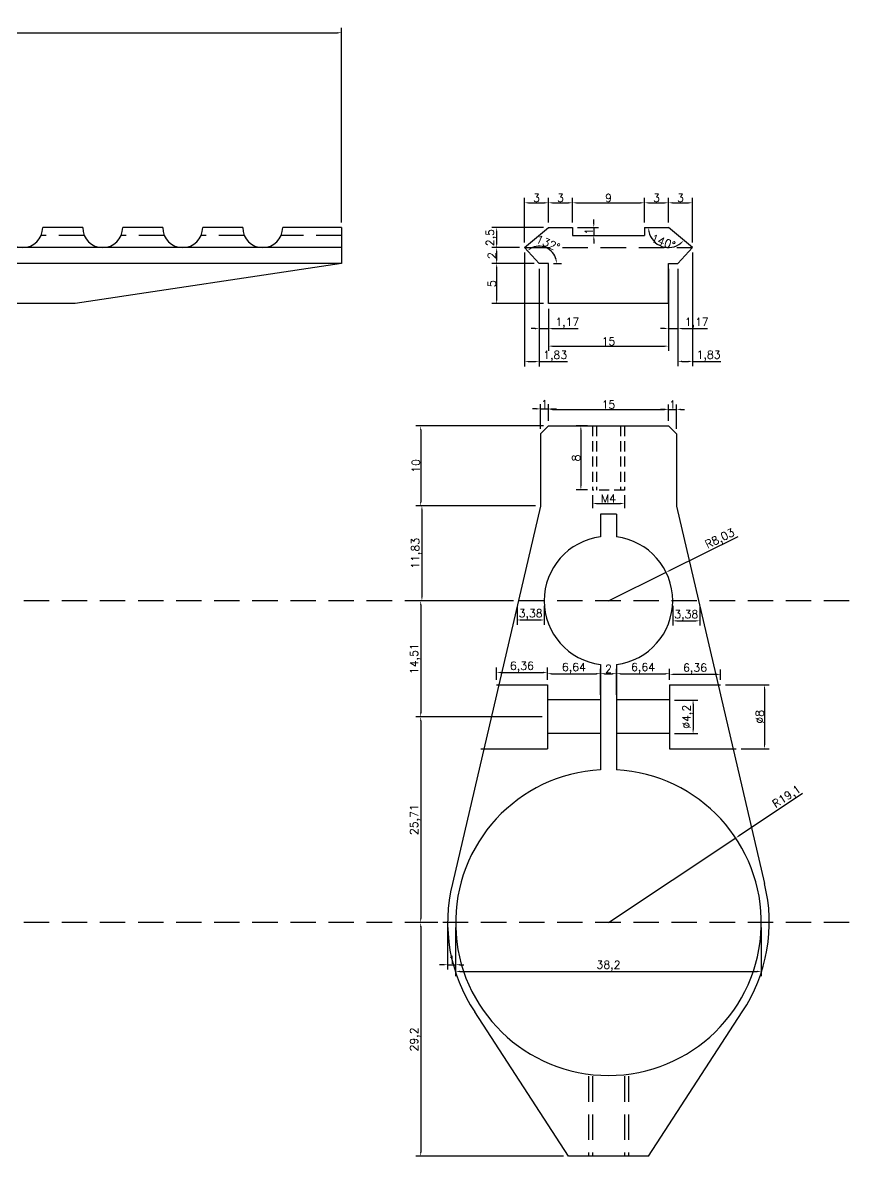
# Model space of a CAD drawing. Header units: millimetres. Extents: x 6817 to 15937, y -5221 to -164.
# Drawn here: x 9846.9 to 9950.2, y -915.9 to -774.3 of the extents above; entities that cross this region are included whole.
import ezdxf

# ---------------------------------------------------------------- set-up
doc = ezdxf.new("R2010")
doc.units = ezdxf.units.MM
doc.linetypes.add('HIDDEN', pattern=[9.525, 6.35, -3.175])
doc.layers.add('图层2', color=108, linetype='Continuous')
doc.styles.get("Standard").update_dxf_attribs({"font": 'txt', "bigfont": 'gbcbig.shx'})
doc.dimstyles.new('ISO-25', dxfattribs={"dimtxt": 1, "dimasz": 0.5, "dimexe": 0.6, "dimexo": 0.625, "dimgap": 0.1, "dimtad": 1, "dimtxsty": 'Standard', "dimcen": 2.5, "dimadec": 0, "dimazin": 0, "dimtfac": 1, "dimtmove": 0, "dimatfit": 3, "dimfxl": 0, "dimarcsym": 0})

# ---------------------------------------------------------------- blocks, each defined once
blk = doc.blocks.new('*D877')
at = {"layer": 'Defpoints', "color": 0, "linetype": 'ByBlock', "transparency": 16777216}
for p in [(9886.78, -775.55), (9886.78, -799.9), (9671.78, -808.78)]:
    blk.add_point(p, dxfattribs=at)
at = {"layer": '图层2', "color": 0, "linetype": 'ByBlock', "lineweight": -2, "transparency": 16777216}
for p, q in [((9671.78, -808.15), (9671.78, -774.95)), ((9672.28, -775.55), (9886.28, -775.55)), ((9886.78, -799.28), (9886.78, -774.95))]:
    blk.add_line(p, q, dxfattribs=at)
at = {"layer": '图层2', "color": 0, "linetype": 'ByBlock', "transparency": 16777216}
for points in [[(9672.28, -775.47), (9672.28, -775.64), (9671.78, -775.55)], [(9886.28, -775.47), (9886.28, -775.64), (9886.78, -775.55)]]:
    blk.add_solid(points, dxfattribs=at)
at = {"layer": '图层2', "color": 0, "linetype": 'ByBlock', "transparency": 16777216, "insert": (9779.28, -774.95), "char_height": 1, "attachment_point": 5}
blk.add_mtext('215', dxfattribs=at)
blk = doc.blocks.new('*D898')
at = {"layer": 'Defpoints', "color": 0, "linetype": 'ByBlock', "transparency": 16777216}
for p in [(9915.64, -796.8), (9912.64, -799.9), (9915.64, -799.9)]:
    blk.add_point(p, dxfattribs=at)
at = {"layer": '图层2', "color": 0, "linetype": 'ByBlock', "lineweight": -2, "transparency": 16777216}
for p, q in [((9912.64, -799.28), (9912.64, -796.2)), ((9913.14, -796.8), (9915.14, -796.8)), ((9915.64, -799.28), (9915.64, -796.2))]:
    blk.add_line(p, q, dxfattribs=at)
at = {"layer": '图层2', "color": 0, "linetype": 'ByBlock', "transparency": 16777216}
for points in [[(9913.14, -796.72), (9913.14, -796.89), (9912.64, -796.8)], [(9915.14, -796.72), (9915.14, -796.89), (9915.64, -796.8)]]:
    blk.add_solid(points, dxfattribs=at)
at = {"layer": '图层2', "color": 0, "linetype": 'ByBlock', "transparency": 16777216, "insert": (9914.14, -796.2), "char_height": 1, "attachment_point": 5}
blk.add_mtext('3', dxfattribs=at)
blk = doc.blocks.new('*D899')
at = {"layer": 'Defpoints', "color": 0, "linetype": 'ByBlock', "transparency": 16777216}
for p in [(9924.64, -796.8), (9915.64, -799.9), (9924.64, -799.9)]:
    blk.add_point(p, dxfattribs=at)
at = {"layer": '图层2', "color": 0, "linetype": 'ByBlock', "lineweight": -2, "transparency": 16777216}
for p, q in [((9915.64, -799.28), (9915.64, -796.2)), ((9916.14, -796.8), (9924.14, -796.8)), ((9924.64, -799.28), (9924.64, -796.2))]:
    blk.add_line(p, q, dxfattribs=at)
at = {"layer": '图层2', "color": 0, "linetype": 'ByBlock', "transparency": 16777216}
for points in [[(9916.14, -796.72), (9916.14, -796.89), (9915.64, -796.8)], [(9924.14, -796.72), (9924.14, -796.89), (9924.64, -796.8)]]:
    blk.add_solid(points, dxfattribs=at)
at = {"layer": '图层2', "color": 0, "linetype": 'ByBlock', "transparency": 16777216, "insert": (9920.14, -796.2), "char_height": 1, "attachment_point": 5}
blk.add_mtext('9', dxfattribs=at)
blk = doc.blocks.new('*D900')
at = {"layer": 'Defpoints', "color": 0, "linetype": 'ByBlock', "transparency": 16777216}
for p in [(9927.64, -796.8), (9924.64, -799.9), (9927.64, -799.9)]:
    blk.add_point(p, dxfattribs=at)
at = {"layer": '图层2', "color": 0, "linetype": 'ByBlock', "lineweight": -2, "transparency": 16777216}
for p, q in [((9924.64, -799.28), (9924.64, -796.2)), ((9925.14, -796.8), (9927.14, -796.8)), ((9927.64, -799.28), (9927.64, -796.2))]:
    blk.add_line(p, q, dxfattribs=at)
at = {"layer": '图层2', "color": 0, "linetype": 'ByBlock', "transparency": 16777216}
for points in [[(9925.14, -796.72), (9925.14, -796.89), (9924.64, -796.8)], [(9927.14, -796.72), (9927.14, -796.89), (9927.64, -796.8)]]:
    blk.add_solid(points, dxfattribs=at)
at = {"layer": '图层2', "color": 0, "linetype": 'ByBlock', "transparency": 16777216, "insert": (9926.14, -796.2), "char_height": 1, "attachment_point": 5}
blk.add_mtext('3', dxfattribs=at)
blk = doc.blocks.new('*D901')
at = {"layer": 'Defpoints', "color": 0, "linetype": 'ByBlock', "transparency": 16777216}
for p in [(9930.64, -796.8), (9927.64, -799.9), (9930.64, -802.4)]:
    blk.add_point(p, dxfattribs=at)
at = {"layer": '图层2', "color": 0, "linetype": 'ByBlock', "lineweight": -2, "transparency": 16777216}
for p, q in [((9927.64, -799.28), (9927.64, -796.2)), ((9928.14, -796.8), (9930.14, -796.8)), ((9930.64, -801.78), (9930.64, -796.2))]:
    blk.add_line(p, q, dxfattribs=at)
at = {"layer": '图层2', "color": 0, "linetype": 'ByBlock', "transparency": 16777216}
for points in [[(9928.14, -796.72), (9928.14, -796.89), (9927.64, -796.8)], [(9930.14, -796.72), (9930.14, -796.89), (9930.64, -796.8)]]:
    blk.add_solid(points, dxfattribs=at)
at = {"layer": '图层2', "color": 0, "linetype": 'ByBlock', "transparency": 16777216, "insert": (9929.14, -796.2), "char_height": 1, "attachment_point": 5}
blk.add_mtext('3', dxfattribs=at)
blk = doc.blocks.new('*D902')
at = {"layer": 'Defpoints', "color": 0, "linetype": 'ByBlock', "transparency": 16777216}
for p in [(9912.64, -796.8), (9912.64, -799.9), (9909.64, -802.4)]:
    blk.add_point(p, dxfattribs=at)
at = {"layer": '图层2', "color": 0, "linetype": 'ByBlock', "lineweight": -2, "transparency": 16777216}
for p, q in [((9909.64, -801.78), (9909.64, -796.2)), ((9910.14, -796.8), (9912.14, -796.8)), ((9912.64, -799.28), (9912.64, -796.2))]:
    blk.add_line(p, q, dxfattribs=at)
at = {"layer": '图层2', "color": 0, "linetype": 'ByBlock', "transparency": 16777216}
for points in [[(9910.14, -796.72), (9910.14, -796.89), (9909.64, -796.8)], [(9912.14, -796.72), (9912.14, -796.89), (9912.64, -796.8)]]:
    blk.add_solid(points, dxfattribs=at)
at = {"layer": '图层2', "color": 0, "linetype": 'ByBlock', "transparency": 16777216, "insert": (9911.14, -796.2), "char_height": 1, "attachment_point": 5}
blk.add_mtext('3', dxfattribs=at)
blk = doc.blocks.new('*D903')
at = {"layer": 'Defpoints', "color": 0, "linetype": 'ByBlock', "transparency": 16777216}
for p in [(9911.47, -804.4), (9912.64, -809.4), (9912.64, -812.52)]:
    blk.add_point(p, dxfattribs=at)
at = {"layer": '图层2', "color": 0, "linetype": 'ByBlock', "lineweight": -2, "transparency": 16777216}
for p, q in [((9911.47, -805.03), (9911.47, -813.12)), ((9912.64, -810.03), (9912.64, -813.12)), ((9910.97, -812.52), (9910.47, -812.52)), ((9911.47, -812.52), (9912.64, -812.52)), ((9913.14, -812.52), (9916.34, -812.52))]:
    blk.add_line(p, q, dxfattribs=at)
at = {"layer": '图层2', "color": 0, "linetype": 'ByBlock', "transparency": 16777216}
for points in [[(9910.97, -812.44), (9910.97, -812.61), (9911.47, -812.52)], [(9913.14, -812.44), (9913.14, -812.61), (9912.64, -812.52)]]:
    blk.add_solid(points, dxfattribs=at)
at = {"layer": '图层2', "color": 0, "linetype": 'ByBlock', "transparency": 16777216, "insert": (9914.99, -811.84), "char_height": 1, "attachment_point": 5}
blk.add_mtext('1,17', dxfattribs=at)
blk = doc.blocks.new('*D904')
at = {"layer": 'Defpoints', "color": 0, "linetype": 'ByBlock', "transparency": 16777216}
for p in [(9909.64, -802.4), (9911.47, -804.4), (9911.47, -816.64)]:
    blk.add_point(p, dxfattribs=at)
at = {"layer": '图层2', "color": 0, "linetype": 'ByBlock', "lineweight": -2, "transparency": 16777216}
for p, q in [((9909.64, -803.03), (9909.64, -817.24)), ((9911.47, -805.03), (9911.47, -817.24)), ((9910.14, -816.64), (9910.97, -816.64)), ((9911.47, -816.64), (9915, -816.64))]:
    blk.add_line(p, q, dxfattribs=at)
at = {"layer": '图层2', "color": 0, "linetype": 'ByBlock', "transparency": 16777216}
for points in [[(9910.14, -816.56), (9910.14, -816.72), (9909.64, -816.64)], [(9910.97, -816.56), (9910.97, -816.72), (9911.47, -816.64)]]:
    blk.add_solid(points, dxfattribs=at)
at = {"layer": '图层2', "color": 0, "linetype": 'ByBlock', "transparency": 16777216, "insert": (9913.48, -815.96), "char_height": 1, "attachment_point": 5}
blk.add_mtext('1,83', dxfattribs=at)
blk = doc.blocks.new('*D905')
at = {"layer": 'Defpoints', "color": 0, "linetype": 'ByBlock', "transparency": 16777216}
for p in [(9912.64, -809.4), (9927.64, -809.4), (9927.64, -814.71)]:
    blk.add_point(p, dxfattribs=at)
at = {"layer": '图层2', "color": 0, "linetype": 'ByBlock', "lineweight": -2, "transparency": 16777216}
for p, q in [((9912.64, -810.03), (9912.64, -815.31)), ((9927.64, -810.03), (9927.64, -815.31)), ((9913.14, -814.71), (9927.14, -814.71))]:
    blk.add_line(p, q, dxfattribs=at)
at = {"layer": '图层2', "color": 0, "linetype": 'ByBlock', "transparency": 16777216}
for points in [[(9913.14, -814.63), (9913.14, -814.79), (9912.64, -814.71)], [(9927.14, -814.63), (9927.14, -814.79), (9927.64, -814.71)]]:
    blk.add_solid(points, dxfattribs=at)
at = {"layer": '图层2', "color": 0, "linetype": 'ByBlock', "transparency": 16777216, "insert": (9920.14, -814.11), "char_height": 1, "attachment_point": 5}
blk.add_mtext('15', dxfattribs=at)
blk = doc.blocks.new('*D906')
at = {"layer": 'Defpoints', "color": 0, "linetype": 'ByBlock', "transparency": 16777216}
for p in [(9927.64, -804.4), (9928.81, -804.4), (9928.81, -812.51)]:
    blk.add_point(p, dxfattribs=at)
at = {"layer": '图层2', "color": 0, "linetype": 'ByBlock', "lineweight": -2, "transparency": 16777216}
for p, q in [((9927.64, -805.03), (9927.64, -813.11)), ((9928.81, -805.03), (9928.81, -813.11)), ((9927.14, -812.51), (9926.64, -812.51)), ((9927.64, -812.51), (9928.81, -812.51)), ((9929.31, -812.51), (9932.51, -812.51))]:
    blk.add_line(p, q, dxfattribs=at)
at = {"layer": '图层2', "color": 0, "linetype": 'ByBlock', "transparency": 16777216}
for points in [[(9927.14, -812.43), (9927.14, -812.59), (9927.64, -812.51)], [(9929.31, -812.43), (9929.31, -812.59), (9928.81, -812.51)]]:
    blk.add_solid(points, dxfattribs=at)
at = {"layer": '图层2', "color": 0, "linetype": 'ByBlock', "transparency": 16777216, "insert": (9931.16, -811.83), "char_height": 1, "attachment_point": 5}
blk.add_mtext('1,17', dxfattribs=at)
blk = doc.blocks.new('*D907')
at = {"layer": 'Defpoints', "color": 0, "linetype": 'ByBlock', "transparency": 16777216}
for p in [(9930.64, -802.4), (9928.81, -804.4), (9930.64, -816.61)]:
    blk.add_point(p, dxfattribs=at)
at = {"layer": '图层2', "color": 0, "linetype": 'ByBlock', "lineweight": -2, "transparency": 16777216}
for p, q in [((9930.64, -803.03), (9930.64, -817.21)), ((9928.81, -805.03), (9928.81, -817.21)), ((9929.31, -816.61), (9930.14, -816.61)), ((9930.64, -816.61), (9934.17, -816.61))]:
    blk.add_line(p, q, dxfattribs=at)
at = {"layer": '图层2', "color": 0, "linetype": 'ByBlock', "transparency": 16777216}
for points in [[(9929.31, -816.53), (9929.31, -816.7), (9928.81, -816.61)], [(9930.14, -816.53), (9930.14, -816.7), (9930.64, -816.61)]]:
    blk.add_solid(points, dxfattribs=at)
at = {"layer": '图层2', "color": 0, "linetype": 'ByBlock', "transparency": 16777216, "insert": (9932.65, -815.93), "char_height": 1, "attachment_point": 5}
blk.add_mtext('1,83', dxfattribs=at)
blk = doc.blocks.new('*D908')
at = {"layer": 'Defpoints', "color": 0, "linetype": 'ByBlock', "transparency": 16777216}
for p in [(9915.64, -799.9), (9915.64, -800.9), (9918.3, -800.9)]:
    blk.add_point(p, dxfattribs=at)
at = {"layer": '图层2', "color": 0, "linetype": 'ByBlock', "lineweight": -2, "transparency": 16777216}
for p, q in [((9916.26, -799.9), (9918.9, -799.9)), ((9918.3, -799.4), (9918.3, -798.9)), ((9918.3, -799.9), (9918.3, -800.9)), ((9916.26, -800.9), (9918.9, -800.9)), ((9918.3, -801.4), (9918.3, -801.9))]:
    blk.add_line(p, q, dxfattribs=at)
at = {"layer": '图层2', "color": 0, "linetype": 'ByBlock', "transparency": 16777216}
for points in [[(9918.22, -799.4), (9918.39, -799.4), (9918.3, -799.9)], [(9918.22, -801.4), (9918.39, -801.4), (9918.3, -800.9)]]:
    blk.add_solid(points, dxfattribs=at)
at = {"layer": '图层2', "color": 0, "linetype": 'ByBlock', "transparency": 16777216, "insert": (9917.7, -800.4), "char_height": 1, "attachment_point": 5, "rotation": 90}
blk.add_mtext('1', dxfattribs=at)
blk = doc.blocks.new('*D611')
at = {"layer": 'Defpoints', "color": 0, "linetype": 'ByBlock', "transparency": 16777216}
for p in [(9912.64, -799.9), (9906.16, -802.4), (9909.64, -802.4)]:
    blk.add_point(p, dxfattribs=at)
at = {"layer": '图层2', "color": 0, "linetype": 'ByBlock', "lineweight": -2, "transparency": 16777216}
for p, q in [((9912.01, -799.9), (9905.56, -799.9)), ((9906.16, -800.4), (9906.16, -801.9)), ((9909.01, -802.4), (9905.56, -802.4))]:
    blk.add_line(p, q, dxfattribs=at)
at = {"layer": '图层2', "color": 0, "linetype": 'ByBlock', "transparency": 16777216}
for points in [[(9906.08, -800.4), (9906.25, -800.4), (9906.16, -799.9)], [(9906.08, -801.9), (9906.25, -801.9), (9906.16, -802.4)]]:
    blk.add_solid(points, dxfattribs=at)
at = {"layer": '图层2', "color": 0, "linetype": 'ByBlock', "transparency": 16777216, "insert": (9905.48, -801.15), "char_height": 1, "attachment_point": 5, "rotation": 90}
blk.add_mtext('2,5', dxfattribs=at)
blk = doc.blocks.new('*D612')
at = {"layer": 'Defpoints', "color": 0, "linetype": 'ByBlock', "transparency": 16777216}
for p in [(9909.64, -802.4), (9906.16, -804.4), (9911.47, -804.4)]:
    blk.add_point(p, dxfattribs=at)
at = {"layer": '图层2', "color": 0, "linetype": 'ByBlock', "lineweight": -2, "transparency": 16777216}
for p, q in [((9909.01, -802.4), (9905.56, -802.4)), ((9906.16, -802.9), (9906.16, -803.9)), ((9910.84, -804.4), (9905.56, -804.4))]:
    blk.add_line(p, q, dxfattribs=at)
at = {"layer": '图层2', "color": 0, "linetype": 'ByBlock', "transparency": 16777216}
for points in [[(9906.08, -802.9), (9906.25, -802.9), (9906.16, -802.4)], [(9906.08, -803.9), (9906.25, -803.9), (9906.16, -804.4)]]:
    blk.add_solid(points, dxfattribs=at)
at = {"layer": '图层2', "color": 0, "linetype": 'ByBlock', "transparency": 16777216, "insert": (9905.56, -803.4), "char_height": 1, "attachment_point": 5, "rotation": 90}
blk.add_mtext('2', dxfattribs=at)
blk = doc.blocks.new('*D613')
at = {"layer": 'Defpoints', "color": 0, "linetype": 'ByBlock', "transparency": 16777216}
for p in [(9911.47, -804.4), (9906.16, -809.4), (9912.64, -809.4)]:
    blk.add_point(p, dxfattribs=at)
at = {"layer": '图层2', "color": 0, "linetype": 'ByBlock', "lineweight": -2, "transparency": 16777216}
for p, q in [((9910.84, -804.4), (9905.56, -804.4)), ((9906.16, -804.9), (9906.16, -808.9)), ((9912.01, -809.4), (9905.56, -809.4))]:
    blk.add_line(p, q, dxfattribs=at)
at = {"layer": '图层2', "color": 0, "linetype": 'ByBlock', "transparency": 16777216}
for points in [[(9906.08, -804.9), (9906.25, -804.9), (9906.16, -804.4)], [(9906.08, -808.9), (9906.25, -808.9), (9906.16, -809.4)]]:
    blk.add_solid(points, dxfattribs=at)
at = {"layer": '图层2', "color": 0, "linetype": 'ByBlock', "transparency": 16777216, "insert": (9905.56, -806.9), "char_height": 1, "attachment_point": 5, "rotation": 90}
blk.add_mtext('5', dxfattribs=at)
blk = doc.blocks.new('*D909')
at = {"layer": 'Defpoints', "color": 0, "linetype": 'ByBlock', "transparency": 16777216}
for p in [(9909.64, -802.4), (9913.03, -802.88), (9911.47, -804.4), (9911.47, -804.4), (9912.64, -804.4)]:
    blk.add_point(p, dxfattribs=at)
at = {"layer": '图层2', "color": 0, "linetype": 'ByBlock', "transparency": 16777216}
blk.add_line((9913.26, -804.4), (9914.25, -804.4), dxfattribs=at)
blk.add_arc((9911.47, -804.4), 2.18, 13.1501, 119.3084, dxfattribs=at)
for points in [[(9910.45, -802.57), (9910.35, -802.43), (9909.99, -802.79)], [(9913.67, -803.9), (9913.51, -803.92), (9913.65, -804.4)]]:
    blk.add_solid(points, dxfattribs=at)
at = {"layer": '图层2', "color": 0, "linetype": 'ByBlock', "transparency": 16777216, "insert": (9912.59, -801.85), "char_height": 1, "attachment_point": 5, "rotation": 336.2293}
blk.add_mtext('132°', dxfattribs=at)
blk = doc.blocks.new('*D910')
at = {"layer": 'Defpoints', "color": 0, "linetype": 'ByBlock', "transparency": 16777216}
for p in [(9924.64, -799.9), (9927.64, -799.9), (9927.64, -799.9), (9925.93, -801.71), (9930.64, -802.4)]:
    blk.add_point(p, dxfattribs=at)
at = {"layer": '图层2', "color": 0, "linetype": 'ByBlock', "transparency": 16777216}
blk.add_arc((9927.64, -799.9), 2.49, 191.5321, 308.6623, dxfattribs=at)
for points in [[(9925.11, -800.41), (9925.28, -800.39), (9925.15, -799.9)], [(9929.13, -801.79), (9929.25, -801.9), (9929.55, -801.5)]]:
    blk.add_solid(points, dxfattribs=at)
at = {"layer": '图层2', "color": 0, "linetype": 'ByBlock', "transparency": 16777216, "insert": (9926.99, -801.68), "char_height": 1, "attachment_point": 5, "rotation": 340.0972}
blk.add_mtext('140°', dxfattribs=at)
blk = doc.blocks.new('*D911')
at = {"layer": 'Defpoints', "color": 0, "linetype": 'ByBlock', "transparency": 16777216}
for p in [(9912.64, -822.55), (9911.64, -825.68), (9912.64, -824.68)]:
    blk.add_point(p, dxfattribs=at)
at = {"layer": '图层2', "color": 0, "linetype": 'ByBlock', "lineweight": -2, "transparency": 16777216}
for p, q in [((9911.14, -822.55), (9910.64, -822.55)), ((9911.64, -825.06), (9911.64, -821.95)), ((9911.64, -822.55), (9912.64, -822.55)), ((9912.64, -824.06), (9912.64, -821.95)), ((9913.14, -822.55), (9913.64, -822.55))]:
    blk.add_line(p, q, dxfattribs=at)
at = {"layer": '图层2', "color": 0, "linetype": 'ByBlock', "transparency": 16777216}
for points in [[(9911.14, -822.46), (9911.14, -822.63), (9911.64, -822.55)], [(9913.14, -822.46), (9913.14, -822.63), (9912.64, -822.55)]]:
    blk.add_solid(points, dxfattribs=at)
at = {"layer": '图层2', "color": 0, "linetype": 'ByBlock', "transparency": 16777216, "insert": (9912.14, -821.95), "char_height": 1, "attachment_point": 5}
blk.add_mtext('1', dxfattribs=at)
blk = doc.blocks.new('*D912')
at = {"layer": 'Defpoints', "color": 0, "linetype": 'ByBlock', "transparency": 16777216}
for p in [(9927.64, -822.61), (9912.64, -824.68), (9927.64, -824.68)]:
    blk.add_point(p, dxfattribs=at)
at = {"layer": '图层2', "color": 0, "linetype": 'ByBlock', "lineweight": -2, "transparency": 16777216}
for p, q in [((9912.64, -824.06), (9912.64, -822.01)), ((9913.14, -822.61), (9927.14, -822.61)), ((9927.64, -824.06), (9927.64, -822.01))]:
    blk.add_line(p, q, dxfattribs=at)
at = {"layer": '图层2', "color": 0, "linetype": 'ByBlock', "transparency": 16777216}
for points in [[(9913.14, -822.52), (9913.14, -822.69), (9912.64, -822.61)], [(9927.14, -822.52), (9927.14, -822.69), (9927.64, -822.61)]]:
    blk.add_solid(points, dxfattribs=at)
at = {"layer": '图层2', "color": 0, "linetype": 'ByBlock', "transparency": 16777216, "insert": (9920.14, -822.01), "char_height": 1, "attachment_point": 5}
blk.add_mtext('15', dxfattribs=at)
blk = doc.blocks.new('*D913')
at = {"layer": 'Defpoints', "color": 0, "linetype": 'ByBlock', "transparency": 16777216}
for p in [(9928.64, -822.61), (9927.64, -824.68), (9928.64, -825.68)]:
    blk.add_point(p, dxfattribs=at)
at = {"layer": '图层2', "color": 0, "linetype": 'ByBlock', "lineweight": -2, "transparency": 16777216}
for p, q in [((9927.14, -822.61), (9926.64, -822.61)), ((9927.64, -824.06), (9927.64, -822.01)), ((9927.64, -822.61), (9928.64, -822.61)), ((9928.64, -825.06), (9928.64, -822.01)), ((9929.14, -822.61), (9929.64, -822.61))]:
    blk.add_line(p, q, dxfattribs=at)
at = {"layer": '图层2', "color": 0, "linetype": 'ByBlock', "transparency": 16777216}
for points in [[(9927.14, -822.52), (9927.14, -822.69), (9927.64, -822.61)], [(9929.14, -822.52), (9929.14, -822.69), (9928.64, -822.61)]]:
    blk.add_solid(points, dxfattribs=at)
at = {"layer": '图层2', "color": 0, "linetype": 'ByBlock', "transparency": 16777216, "insert": (9928.14, -822.01), "char_height": 1, "attachment_point": 5}
blk.add_mtext('1', dxfattribs=at)
blk = doc.blocks.new('*D914')
at = {"layer": 'Defpoints', "color": 0, "linetype": 'ByBlock', "transparency": 16777216}
for p in [(9912.64, -824.68), (9896.67, -834.68), (9911.64, -834.68)]:
    blk.add_point(p, dxfattribs=at)
at = {"layer": '图层2', "color": 0, "linetype": 'ByBlock', "lineweight": -2, "transparency": 16777216}
for p, q in [((9912.01, -824.68), (9896.07, -824.68)), ((9896.67, -825.18), (9896.67, -834.18)), ((9911.01, -834.68), (9896.07, -834.68))]:
    blk.add_line(p, q, dxfattribs=at)
at = {"layer": '图层2', "color": 0, "linetype": 'ByBlock', "transparency": 16777216}
for points in [[(9896.59, -825.18), (9896.75, -825.18), (9896.67, -824.68)], [(9896.59, -834.18), (9896.75, -834.18), (9896.67, -834.68)]]:
    blk.add_solid(points, dxfattribs=at)
at = {"layer": '图层2', "color": 0, "linetype": 'ByBlock', "transparency": 16777216, "insert": (9896.07, -829.68), "char_height": 1, "attachment_point": 5, "rotation": 90}
blk.add_mtext('10', dxfattribs=at)
blk = doc.blocks.new('*D915')
at = {"layer": 'Defpoints', "color": 0, "linetype": 'ByBlock', "transparency": 16777216}
for p in [(9911.64, -834.68), (9896.82, -846.51), (9908.88, -846.51)]:
    blk.add_point(p, dxfattribs=at)
at = {"layer": '图层2', "color": 0, "linetype": 'ByBlock', "lineweight": -2, "transparency": 16777216}
for p, q in [((9911.01, -834.68), (9896.22, -834.68)), ((9896.82, -835.18), (9896.82, -846.01)), ((9908.25, -846.51), (9896.22, -846.51))]:
    blk.add_line(p, q, dxfattribs=at)
at = {"layer": '图层2', "color": 0, "linetype": 'ByBlock', "transparency": 16777216}
for points in [[(9896.74, -835.18), (9896.91, -835.18), (9896.82, -834.68)], [(9896.74, -846.01), (9896.91, -846.01), (9896.82, -846.51)]]:
    blk.add_solid(points, dxfattribs=at)
at = {"layer": '图层2', "color": 0, "linetype": 'ByBlock', "transparency": 16777216, "insert": (9896.14, -840.6), "char_height": 1, "attachment_point": 5, "rotation": 90}
blk.add_mtext('11,83', dxfattribs=at)
blk = doc.blocks.new('*D916')
at = {"layer": 'Defpoints', "color": 0, "linetype": 'ByBlock', "transparency": 16777216}
for p in [(9908.72, -846.51), (9896.67, -861.02), (9912.5, -861.02)]:
    blk.add_point(p, dxfattribs=at)
at = {"layer": '图层2', "color": 0, "linetype": 'ByBlock', "lineweight": -2, "transparency": 16777216}
for p, q in [((9908.1, -846.51), (9896.07, -846.51)), ((9896.67, -847.01), (9896.67, -860.52)), ((9911.87, -861.02), (9896.07, -861.02))]:
    blk.add_line(p, q, dxfattribs=at)
at = {"layer": '图层2', "color": 0, "linetype": 'ByBlock', "transparency": 16777216}
for points in [[(9896.59, -847.01), (9896.75, -847.01), (9896.67, -846.51)], [(9896.59, -860.52), (9896.75, -860.52), (9896.67, -861.02)]]:
    blk.add_solid(points, dxfattribs=at)
at = {"layer": '图层2', "color": 0, "linetype": 'ByBlock', "transparency": 16777216, "insert": (9895.99, -853.76), "char_height": 1, "attachment_point": 5, "rotation": 90}
blk.add_mtext('14,51', dxfattribs=at)
blk = doc.blocks.new('*D614')
at = {"layer": 'Defpoints', "color": 0, "linetype": 'ByBlock', "transparency": 16777216}
for p in [(9912.5, -861.02), (9896.67, -886.73), (9899.44, -886.73)]:
    blk.add_point(p, dxfattribs=at)
at = {"layer": '图层2', "color": 0, "linetype": 'ByBlock', "lineweight": -2, "transparency": 16777216}
for p, q in [((9911.87, -861.02), (9896.07, -861.02)), ((9896.67, -861.52), (9896.67, -886.23)), ((9898.81, -886.73), (9896.07, -886.73))]:
    blk.add_line(p, q, dxfattribs=at)
at = {"layer": '图层2', "color": 0, "linetype": 'ByBlock', "transparency": 16777216}
for points in [[(9896.59, -861.52), (9896.75, -861.52), (9896.67, -861.02)], [(9896.59, -886.23), (9896.75, -886.23), (9896.67, -886.73)]]:
    blk.add_solid(points, dxfattribs=at)
at = {"layer": '图层2', "color": 0, "linetype": 'ByBlock', "transparency": 16777216, "insert": (9895.99, -873.87), "char_height": 1, "attachment_point": 5, "rotation": 90}
blk.add_mtext('25,71', dxfattribs=at)
blk = doc.blocks.new('*D615')
at = {"layer": 'Defpoints', "color": 0, "linetype": 'ByBlock', "transparency": 16777216}
for p in [(9898.81, -886.73), (9896.67, -915.93), (9915.14, -915.93)]:
    blk.add_point(p, dxfattribs=at)
at = {"layer": '图层2', "color": 0, "linetype": 'ByBlock', "lineweight": -2, "transparency": 16777216}
for p, q in [((9898.19, -886.73), (9896.07, -886.73)), ((9896.67, -887.23), (9896.67, -915.43)), ((9914.51, -915.93), (9896.07, -915.93))]:
    blk.add_line(p, q, dxfattribs=at)
at = {"layer": '图层2', "color": 0, "linetype": 'ByBlock', "transparency": 16777216}
for points in [[(9896.59, -887.23), (9896.75, -887.23), (9896.67, -886.73)], [(9896.59, -915.43), (9896.75, -915.43), (9896.67, -915.93)]]:
    blk.add_solid(points, dxfattribs=at)
at = {"layer": '图层2', "color": 0, "linetype": 'ByBlock', "transparency": 16777216, "insert": (9895.99, -901.33), "char_height": 1, "attachment_point": 5, "rotation": 90}
blk.add_mtext('29,2', dxfattribs=at)
blk = doc.blocks.new('*D917')
at = {"layer": 'Defpoints', "color": 0, "linetype": 'ByBlock', "transparency": 16777216}
for p in [(9912.5, -855.47), (9906.14, -857.02), (9912.5, -857.02)]:
    blk.add_point(p, dxfattribs=at)
at = {"layer": '图层2', "color": 0, "linetype": 'ByBlock', "lineweight": -2, "transparency": 16777216}
for p, q in [((9906.14, -856.39), (9906.14, -854.87)), ((9906.64, -855.47), (9912, -855.47)), ((9912.5, -856.39), (9912.5, -854.87))]:
    blk.add_line(p, q, dxfattribs=at)
at = {"layer": '图层2', "color": 0, "linetype": 'ByBlock', "transparency": 16777216}
for points in [[(9906.64, -855.39), (9906.64, -855.55), (9906.14, -855.47)], [(9912, -855.39), (9912, -855.55), (9912.5, -855.47)]]:
    blk.add_solid(points, dxfattribs=at)
at = {"layer": '图层2', "color": 0, "linetype": 'ByBlock', "transparency": 16777216, "insert": (9909.32, -854.79), "char_height": 1, "attachment_point": 5}
blk.add_mtext('6,36', dxfattribs=at)
blk = doc.blocks.new('*D918')
at = {"layer": 'Defpoints', "color": 0, "linetype": 'ByBlock', "transparency": 16777216}
for p in [(9919.14, -855.63), (9912.5, -857.02), (9919.14, -858.92)]:
    blk.add_point(p, dxfattribs=at)
at = {"layer": '图层2', "color": 0, "linetype": 'ByBlock', "lineweight": -2, "transparency": 16777216}
for p, q in [((9912.5, -856.39), (9912.5, -855.03)), ((9919.14, -858.29), (9919.14, -855.03)), ((9913, -855.63), (9918.64, -855.63))]:
    blk.add_line(p, q, dxfattribs=at)
at = {"layer": '图层2', "color": 0, "linetype": 'ByBlock', "transparency": 16777216}
for points in [[(9913, -855.55), (9913, -855.71), (9912.5, -855.63)], [(9918.64, -855.55), (9918.64, -855.71), (9919.14, -855.63)]]:
    blk.add_solid(points, dxfattribs=at)
at = {"layer": '图层2', "color": 0, "linetype": 'ByBlock', "transparency": 16777216, "insert": (9915.82, -854.95), "char_height": 1, "attachment_point": 5}
blk.add_mtext('6,64', dxfattribs=at)
blk = doc.blocks.new('*D919')
at = {"layer": 'Defpoints', "color": 0, "linetype": 'ByBlock', "transparency": 16777216}
for p in [(9921.14, -855.63), (9919.14, -858.92), (9921.14, -858.92)]:
    blk.add_point(p, dxfattribs=at)
at = {"layer": '图层2', "color": 0, "linetype": 'ByBlock', "lineweight": -2, "transparency": 16777216}
for p, q in [((9919.14, -858.29), (9919.14, -855.03)), ((9921.14, -858.29), (9921.14, -855.03)), ((9919.64, -855.63), (9920.64, -855.63))]:
    blk.add_line(p, q, dxfattribs=at)
at = {"layer": '图层2', "color": 0, "linetype": 'ByBlock', "transparency": 16777216}
for points in [[(9919.64, -855.55), (9919.64, -855.71), (9919.14, -855.63)], [(9920.64, -855.55), (9920.64, -855.71), (9921.14, -855.63)]]:
    blk.add_solid(points, dxfattribs=at)
at = {"layer": '图层2', "color": 0, "linetype": 'ByBlock', "transparency": 16777216, "insert": (9920.14, -855.03), "char_height": 1, "attachment_point": 5}
blk.add_mtext('2', dxfattribs=at)
blk = doc.blocks.new('*D920')
at = {"layer": 'Defpoints', "color": 0, "linetype": 'ByBlock', "transparency": 16777216}
for p in [(9927.77, -855.63), (9927.77, -857.02), (9921.14, -858.92)]:
    blk.add_point(p, dxfattribs=at)
at = {"layer": '图层2', "color": 0, "linetype": 'ByBlock', "lineweight": -2, "transparency": 16777216}
for p, q in [((9921.14, -858.29), (9921.14, -855.03)), ((9927.77, -856.39), (9927.77, -855.03)), ((9921.64, -855.63), (9927.27, -855.63))]:
    blk.add_line(p, q, dxfattribs=at)
at = {"layer": '图层2', "color": 0, "linetype": 'ByBlock', "transparency": 16777216}
for points in [[(9921.64, -855.55), (9921.64, -855.71), (9921.14, -855.63)], [(9927.27, -855.55), (9927.27, -855.71), (9927.77, -855.63)]]:
    blk.add_solid(points, dxfattribs=at)
at = {"layer": '图层2', "color": 0, "linetype": 'ByBlock', "transparency": 16777216, "insert": (9924.46, -854.95), "char_height": 1, "attachment_point": 5}
blk.add_mtext('6,64', dxfattribs=at)
blk = doc.blocks.new('*D921')
at = {"layer": 'Defpoints', "color": 0, "linetype": 'ByBlock', "transparency": 16777216}
for p in [(9934.14, -855.71), (9927.77, -857.02), (9934.14, -857.02)]:
    blk.add_point(p, dxfattribs=at)
at = {"layer": '图层2', "color": 0, "linetype": 'ByBlock', "lineweight": -2, "transparency": 16777216}
for p, q in [((9927.77, -856.39), (9927.77, -855.11)), ((9934.14, -856.39), (9934.14, -855.11)), ((9928.27, -855.71), (9933.64, -855.71))]:
    blk.add_line(p, q, dxfattribs=at)
at = {"layer": '图层2', "color": 0, "linetype": 'ByBlock', "transparency": 16777216}
for points in [[(9928.27, -855.63), (9928.27, -855.8), (9927.77, -855.71)], [(9933.64, -855.63), (9933.64, -855.8), (9934.14, -855.71)]]:
    blk.add_solid(points, dxfattribs=at)
at = {"layer": '图层2', "color": 0, "linetype": 'ByBlock', "transparency": 16777216, "insert": (9930.96, -855.03), "char_height": 1, "attachment_point": 5}
blk.add_mtext('6,36', dxfattribs=at)
blk = doc.blocks.new('*D922')
at = {"layer": 'Defpoints', "color": 0, "linetype": 'ByBlock', "transparency": 16777216}
for p in [(9927.77, -858.92), (9927.77, -863.12), (9930.71, -863.12)]:
    blk.add_point(p, dxfattribs=at)
at = {"layer": '图层2', "color": 0, "linetype": 'ByBlock', "lineweight": -2, "transparency": 16777216}
for p, q in [((9928.4, -858.92), (9931.31, -858.92)), ((9930.71, -859.42), (9930.71, -862.62)), ((9928.4, -863.12), (9931.31, -863.12))]:
    blk.add_line(p, q, dxfattribs=at)
at = {"layer": '图层2', "color": 0, "linetype": 'ByBlock', "transparency": 16777216}
for points in [[(9930.63, -859.42), (9930.8, -859.42), (9930.71, -858.92)], [(9930.63, -862.62), (9930.8, -862.62), (9930.71, -863.12)]]:
    blk.add_solid(points, dxfattribs=at)
at = {"layer": '图层2', "color": 0, "linetype": 'ByBlock', "transparency": 16777216, "insert": (9930.03, -861.02), "char_height": 1, "attachment_point": 5, "rotation": 90}
blk.add_mtext('%%C4,2', dxfattribs=at)
blk = doc.blocks.new('*D923')
at = {"layer": 'Defpoints', "color": 0, "linetype": 'ByBlock', "transparency": 16777216}
for p in [(9934.14, -857.02), (9936.11, -865.02), (9939.64, -865.02)]:
    blk.add_point(p, dxfattribs=at)
at = {"layer": '图层2', "color": 0, "linetype": 'ByBlock', "lineweight": -2, "transparency": 16777216}
for p, q in [((9934.76, -857.02), (9940.24, -857.02)), ((9939.64, -857.52), (9939.64, -864.52)), ((9936.73, -865.02), (9940.24, -865.02))]:
    blk.add_line(p, q, dxfattribs=at)
at = {"layer": '图层2', "color": 0, "linetype": 'ByBlock', "transparency": 16777216}
for points in [[(9939.56, -857.52), (9939.72, -857.52), (9939.64, -857.02)], [(9939.56, -864.52), (9939.72, -864.52), (9939.64, -865.02)]]:
    blk.add_solid(points, dxfattribs=at)
at = {"layer": '图层2', "color": 0, "linetype": 'ByBlock', "transparency": 16777216, "insert": (9939.04, -861.02), "char_height": 1, "attachment_point": 5, "rotation": 90}
blk.add_mtext('%%C8', dxfattribs=at)
blk = doc.blocks.new('*D924')
at = {"layer": 'Defpoints', "color": 0, "linetype": 'ByBlock', "transparency": 16777216}
for p in [(9900.04, -886.73), (9901.04, -886.73), (9901.04, -891.99)]:
    blk.add_point(p, dxfattribs=at)
at = {"layer": '图层2', "color": 0, "linetype": 'ByBlock', "lineweight": -2, "transparency": 16777216}
for p, q in [((9900.04, -887.36), (9900.04, -892.59)), ((9901.04, -887.36), (9901.04, -892.59)), ((9899.54, -891.99), (9899.04, -891.99)), ((9900.04, -891.99), (9901.04, -891.99)), ((9901.54, -891.99), (9902.04, -891.99))]:
    blk.add_line(p, q, dxfattribs=at)
at = {"layer": '图层2', "color": 0, "linetype": 'ByBlock', "transparency": 16777216}
for points in [[(9899.54, -891.91), (9899.54, -892.07), (9900.04, -891.99)], [(9901.54, -891.91), (9901.54, -892.07), (9901.04, -891.99)]]:
    blk.add_solid(points, dxfattribs=at)
at = {"layer": '图层2', "color": 0, "linetype": 'ByBlock', "transparency": 16777216, "insert": (9900.54, -891.39), "char_height": 1, "attachment_point": 5}
blk.add_mtext('1', dxfattribs=at)
blk = doc.blocks.new('*D925')
at = {"layer": 'Defpoints', "color": 0, "linetype": 'ByBlock', "transparency": 16777216}
for p in [(9901.04, -886.73), (9939.24, -886.73), (9939.24, -892.83)]:
    blk.add_point(p, dxfattribs=at)
at = {"layer": '图层2', "color": 0, "linetype": 'ByBlock', "lineweight": -2, "transparency": 16777216}
for p, q in [((9901.04, -887.36), (9901.04, -893.43)), ((9939.24, -887.36), (9939.24, -893.43)), ((9901.54, -892.83), (9938.74, -892.83))]:
    blk.add_line(p, q, dxfattribs=at)
at = {"layer": '图层2', "color": 0, "linetype": 'ByBlock', "transparency": 16777216}
for points in [[(9901.54, -892.74), (9901.54, -892.91), (9901.04, -892.83)], [(9938.74, -892.74), (9938.74, -892.91), (9939.24, -892.83)]]:
    blk.add_solid(points, dxfattribs=at)
at = {"layer": '图层2', "color": 0, "linetype": 'ByBlock', "transparency": 16777216, "insert": (9920.14, -892.14), "char_height": 1, "attachment_point": 5}
blk.add_mtext('38,2', dxfattribs=at)
blk = doc.blocks.new('*D926')
at = {"layer": 'Defpoints', "color": 0, "linetype": 'ByBlock', "transparency": 16777216}
for p in [(9927.34, -842.96), (9920.14, -846.51)]:
    blk.add_point(p, dxfattribs=at)
at = {"layer": '图层2', "color": 0, "linetype": 'ByBlock', "lineweight": -2, "transparency": 16777216}
for p, q in [((9936.3, -838.54), (9927.79, -842.74)), ((9920.14, -846.51), (9927.34, -842.96))]:
    blk.add_line(p, q, dxfattribs=at)
at = {"layer": '图层2', "color": 0, "linetype": 'ByBlock', "transparency": 16777216}
blk.add_solid([(9927.75, -842.66), (9927.82, -842.81), (9927.34, -842.96)], dxfattribs=at)
at = {"layer": '图层2', "color": 0, "linetype": 'ByBlock', "transparency": 16777216, "insert": (9934.11, -838.85), "char_height": 1, "attachment_point": 5, "rotation": 26.2585}
blk.add_mtext('R8,03', dxfattribs=at)
blk = doc.blocks.new('*D927')
at = {"layer": 'Defpoints', "color": 0, "linetype": 'ByBlock', "transparency": 16777216}
for p in [(9936.04, -876.16), (9920.14, -886.73)]:
    blk.add_point(p, dxfattribs=at)
at = {"layer": '图层2', "color": 0, "linetype": 'ByBlock', "lineweight": -2, "transparency": 16777216}
for p, q in [((9944.38, -870.62), (9936.46, -875.88)), ((9920.14, -886.73), (9936.04, -876.16))]:
    blk.add_line(p, q, dxfattribs=at)
at = {"layer": '图层2', "color": 0, "linetype": 'ByBlock', "transparency": 16777216}
blk.add_solid([(9936.41, -875.81), (9936.51, -875.95), (9936.04, -876.16)], dxfattribs=at)
at = {"layer": '图层2', "color": 0, "linetype": 'ByBlock', "transparency": 16777216, "insert": (9942.46, -871.08), "char_height": 1, "attachment_point": 5, "rotation": 33.6013}
blk.add_mtext('R19,1', dxfattribs=at)
blk = doc.blocks.new('*D928')
at = {"layer": 'Defpoints', "color": 0, "linetype": 'ByBlock', "transparency": 16777216}
for p in [(9908.72, -846.51), (9912.11, -846.51), (9912.11, -848.92)]:
    blk.add_point(p, dxfattribs=at)
at = {"layer": '图层2', "color": 0, "linetype": 'ByBlock', "lineweight": -2, "transparency": 16777216}
for p, q in [((9908.72, -847.14), (9908.72, -849.52)), ((9912.11, -847.14), (9912.11, -849.52)), ((9909.22, -848.92), (9911.61, -848.92))]:
    blk.add_line(p, q, dxfattribs=at)
at = {"layer": '图层2', "color": 0, "linetype": 'ByBlock', "transparency": 16777216}
for points in [[(9909.22, -848.84), (9909.22, -849.01), (9908.72, -848.92)], [(9911.61, -848.84), (9911.61, -849.01), (9912.11, -848.92)]]:
    blk.add_solid(points, dxfattribs=at)
at = {"layer": '图层2', "color": 0, "linetype": 'ByBlock', "transparency": 16777216, "insert": (9910.41, -848.24), "char_height": 1, "attachment_point": 5}
blk.add_mtext('3,38', dxfattribs=at)
blk = doc.blocks.new('*D929')
at = {"layer": 'Defpoints', "color": 0, "linetype": 'ByBlock', "transparency": 16777216}
for p in [(9928.17, -846.51), (9931.55, -846.51), (9931.55, -849.03)]:
    blk.add_point(p, dxfattribs=at)
at = {"layer": '图层2', "color": 0, "linetype": 'ByBlock', "lineweight": -2, "transparency": 16777216}
for p, q in [((9928.17, -847.14), (9928.17, -849.63)), ((9931.55, -847.14), (9931.55, -849.63)), ((9928.67, -849.03), (9931.05, -849.03))]:
    blk.add_line(p, q, dxfattribs=at)
at = {"layer": '图层2', "color": 0, "linetype": 'ByBlock', "transparency": 16777216}
for points in [[(9928.67, -848.95), (9928.67, -849.11), (9928.17, -849.03)], [(9931.05, -848.95), (9931.05, -849.11), (9931.55, -849.03)]]:
    blk.add_solid(points, dxfattribs=at)
at = {"layer": '图层2', "color": 0, "linetype": 'ByBlock', "transparency": 16777216, "insert": (9929.86, -848.35), "char_height": 1, "attachment_point": 5}
blk.add_mtext('3,38', dxfattribs=at)
blk = doc.blocks.new('*D934')
at = {"layer": 'Defpoints', "color": 0, "linetype": 'ByBlock', "transparency": 16777216}
for p in [(9918.14, -824.68), (9916.69, -832.68), (9918.14, -832.68)]:
    blk.add_point(p, dxfattribs=at)
at = {"layer": '图层2', "color": 0, "linetype": 'ByBlock', "lineweight": -2, "transparency": 16777216}
for p, q in [((9917.51, -824.68), (9916.09, -824.68)), ((9916.69, -825.18), (9916.69, -832.18)), ((9917.51, -832.68), (9916.09, -832.68))]:
    blk.add_line(p, q, dxfattribs=at)
at = {"layer": '图层2', "color": 0, "linetype": 'ByBlock', "transparency": 16777216}
for points in [[(9916.6, -825.18), (9916.77, -825.18), (9916.69, -824.68)], [(9916.6, -832.18), (9916.77, -832.18), (9916.69, -832.68)]]:
    blk.add_solid(points, dxfattribs=at)
at = {"layer": '图层2', "color": 0, "linetype": 'ByBlock', "transparency": 16777216, "insert": (9916.09, -828.68), "char_height": 1, "attachment_point": 5, "rotation": 90}
blk.add_mtext('8', dxfattribs=at)
blk = doc.blocks.new('*D935')
at = {"layer": 'Defpoints', "color": 0, "linetype": 'ByBlock', "transparency": 16777216}
for p in [(9918.14, -832.68), (9922.14, -832.68), (9922.14, -834.36)]:
    blk.add_point(p, dxfattribs=at)
at = {"layer": '图层2', "color": 0, "linetype": 'ByBlock', "lineweight": -2, "transparency": 16777216}
for p, q in [((9918.14, -833.31), (9918.14, -834.96)), ((9922.14, -833.31), (9922.14, -834.96)), ((9918.64, -834.36), (9921.64, -834.36))]:
    blk.add_line(p, q, dxfattribs=at)
at = {"layer": '图层2', "color": 0, "linetype": 'ByBlock', "transparency": 16777216}
for points in [[(9918.64, -834.28), (9918.64, -834.44), (9918.14, -834.36)], [(9921.64, -834.28), (9921.64, -834.44), (9922.14, -834.36)]]:
    blk.add_solid(points, dxfattribs=at)
at = {"layer": '图层2', "color": 0, "linetype": 'ByBlock', "transparency": 16777216, "insert": (9920.14, -833.76), "char_height": 1, "attachment_point": 5}
blk.add_mtext('M4', dxfattribs=at)

msp = doc.modelspace()

# ---------------------------------------------------------------- linework, layer by layer
at = {"layer": '图层2', "color": 6, "linetype": 'ByBlock'}
for p, q in [((9854.424, -799.902), (9849.424, -799.902)), ((9864.424, -799.902), (9859.424, -799.902)), ((9874.424, -799.902), (9869.424, -799.902)), ((9886.781, -799.902), (9879.424, -799.902)), ((9886.781, -799.902), (9886.781, -804.402)), ((9909.636, -802.402), (9912.636, -799.902)), ((9912.636, -799.902), (9915.636, -799.902)), ((9915.636, -799.902), (9915.636, -800.902)), ((9924.636, -799.902), (9927.636, -799.902)), ((9924.636, -799.902), (9924.636, -800.902)), ((9930.636, -802.402), (9927.636, -799.902)), ((9915.636, -800.902), (9924.636, -800.902)), ((9886.781, -802.402), (9806.781, -802.402)), ((9911.466, -804.402), (9909.636, -802.402)), ((9928.806, -804.402), (9930.636, -802.402)), ((9886.781, -804.402), (9806.781, -804.402)), ((9886.781, -804.402), (9853.497, -809.402)), ((9912.636, -804.402), (9911.466, -804.402)), ((9912.636, -809.402), (9912.636, -804.402)), ((9927.636, -809.402), (9927.636, -804.402)), ((9927.636, -804.402), (9928.806, -804.402)), ((9853.497, -809.402), (9671.781, -809.402)), ((9927.636, -809.402), (9912.636, -809.402)), ((9912.636, -824.684), (9911.636, -825.684)), ((9911.636, -825.684), (9911.636, -834.684)), ((9912.636, -824.684), (9927.636, -824.684)), ((9927.636, -824.684), (9928.636, -825.684)), ((9928.636, -825.684), (9928.636, -834.684)), ((9911.636, -834.684), (9900.638, -881.85)), ((9928.636, -834.684), (9939.634, -881.85)), ((9919.136, -835.698), (9919.136, -838.543)), ((9921.136, -835.698), (9919.136, -835.698)), ((9921.136, -835.698), (9921.136, -838.543)), ((9919.136, -854.478), (9919.136, -867.657)), ((9921.136, -854.478), (9921.136, -867.657)), ((9915.136, -915.931), (9903.417, -897.889)), ((9925.136, -915.931), (9936.854, -897.889)), ((9925.136, -915.931), (9915.136, -915.931))]:
    msp.add_line(p, q, dxfattribs=at)
at = {"layer": '图层2', "color": 3, "linetype": 'HIDDEN', "ltscale": 0.5}
for p, q in [((9854.633, -800.902), (9849.215, -800.902)), ((9864.633, -800.902), (9859.215, -800.902)), ((9874.633, -800.902), (9869.215, -800.902)), ((9886.781, -800.902), (9879.215, -800.902)), ((9950.24, -846.511), (9589.02, -846.511)), ((9950.24, -886.731), (9587.238, -886.731))]:
    msp.add_line(p, q, dxfattribs=at)
at = {"layer": '图层2', "color": 2, "linetype": 'HIDDEN', "ltscale": 0.5}
msp.add_line((9909.636, -802.402), (9930.636, -802.402), dxfattribs=at)
at = {"layer": '图层2', "color": 1, "linetype": 'HIDDEN', "ltscale": 0.2}
for p, q in [((9918.136, -824.684), (9918.136, -832.684)), ((9918.636, -824.684), (9918.636, -832.684)), ((9921.636, -824.684), (9921.636, -832.684)), ((9922.136, -824.684), (9922.136, -832.684)), ((9922.136, -832.684), (9918.136, -832.684))]:
    msp.add_line(p, q, dxfattribs=at)
at = {"layer": '图层2', "color": 2, "linetype": 'ByBlock'}
for p, q in [((9906.135, -857.018), (9912.497, -857.018)), ((9912.497, -857.018), (9912.497, -865.018)), ((9927.774, -857.018), (9927.774, -865.018)), ((9927.774, -857.018), (9934.136, -857.018)), ((9919.136, -858.918), (9912.497, -858.918)), ((9927.774, -858.918), (9921.136, -858.918)), ((9919.136, -863.118), (9912.497, -863.118)), ((9927.774, -863.118), (9921.136, -863.118)), ((9904.165, -865.018), (9912.497, -865.018)), ((9927.774, -865.018), (9936.107, -865.018))]:
    msp.add_line(p, q, dxfattribs=at)
at = {"layer": '图层2', "color": 1, "linetype": 'HIDDEN', "ltscale": 0.5}
for p, q in [((9917.648, -905.931), (9917.648, -915.931)), ((9918.148, -905.931), (9918.148, -915.931)), ((9922.148, -905.931), (9922.148, -915.931)), ((9922.648, -905.931), (9922.648, -915.931))]:
    msp.add_line(p, q, dxfattribs=at)
at = {"layer": '图层2', "color": 2, "linetype": 'ByBlock'}
for centre, end in [((9846.924, -799.902), 0), ((9856.924, -799.902), 0), ((9866.924, -799.902), 360), ((9876.924, -799.902), 0)]:
    msp.add_arc(centre, 2.5, 180, end, dxfattribs=at)
at = {"layer": '图层2', "color": 6, "linetype": 'ByBlock'}
for centre, radius, start, end in [((9920.136, -846.511), 8.03, 97.15379, 262.84621), ((9920.136, -846.511), 8.03, 277.15379, 82.84621), ((9920.136, -886.731), 19.1, 93.00115, 86.99885), ((9920.136, -886.731), 20.1, 165.94471, 213.71903), ((9920.136, -886.731), 20.1, 326.28097, 14.05529)]:
    msp.add_arc(centre, radius, start, end, dxfattribs=at)

# ---------------------------------------------------------------- dimensions: what is measured, and where the dimension line sits
at = {"layer": '图层2', "color": 3, "linetype": 'ByBlock'}
for base, p1, p2, picture, middle in [((9886.781, -775.552), (9671.781, -808.777), (9886.781, -799.902), '*D877', (9779.281, -774.952)), ((9912.636, -796.803), (9909.636, -802.402), (9912.636, -799.902), '*D902', (9911.136, -796.203)), ((9924.636, -796.803), (9915.636, -799.902), (9924.636, -799.902), '*D899', (9920.136, -796.203)), ((9927.636, -796.803), (9924.636, -799.902), (9927.636, -799.902), '*D900', (9926.136, -796.203)), ((9930.636, -796.803), (9927.636, -799.902), (9930.636, -802.402), '*D901', (9929.136, -796.203)), ((9911.466, -816.639), (9909.636, -802.402), (9911.466, -804.402), '*D904', (9913.482, -815.955)), ((9930.636, -816.613), (9928.806, -804.402), (9930.636, -802.402), '*D907', (9932.652, -815.93)), ((9912.636, -812.522), (9911.466, -804.402), (9912.636, -809.402), '*D903', (9914.986, -811.839)), ((9928.806, -812.511), (9927.636, -804.402), (9928.806, -804.402), '*D906', (9931.156, -811.827)), ((9927.636, -814.71), (9912.636, -809.402), (9927.636, -809.402), '*D905', (9920.136, -814.11)), ((9912.636, -822.545), (9911.636, -825.684), (9912.636, -824.684), '*D911', (9912.136, -821.945)), ((9927.636, -822.608), (9912.636, -824.684), (9927.636, -824.684), '*D912', (9920.136, -822.008)), ((9928.636, -822.608), (9927.636, -824.684), (9928.636, -825.684), '*D913', (9928.136, -822.008)), ((9912.106, -848.924), (9908.723, -846.511), (9912.106, -846.511), '*D928', (9910.414, -848.241)), ((9931.549, -849.029), (9928.166, -846.511), (9931.549, -846.511), '*D929', (9929.857, -848.346)), ((9912.497, -855.47), (9906.135, -857.018), (9912.497, -857.018), '*D917', (9909.316, -854.787)), ((9919.136, -855.631), (9912.497, -857.018), (9919.136, -858.918), '*D918', (9915.817, -854.948)), ((9921.136, -855.631), (9919.136, -858.918), (9921.136, -858.918), '*D919', (9920.136, -855.031)), ((9927.774, -855.631), (9921.136, -858.918), (9927.774, -857.018), '*D920', (9924.455, -854.948)), ((9934.136, -855.712), (9927.774, -857.018), (9934.136, -857.018), '*D921', (9930.955, -855.029)), ((9901.036, -891.988), (9900.036, -886.731), (9901.036, -886.731), '*D924', (9900.536, -891.388)), ((9939.236, -892.827), (9901.036, -886.731), (9939.236, -886.731), '*D925', (9920.136, -892.144))]:
    dim = msp.add_linear_dim(base=base, p1=p1, p2=p2, dimstyle='ISO-25', dxfattribs=at)
    dim.commit()
    dim.dimension.update_dxf_attribs({"geometry": picture, "text_midpoint": middle})
at = {"layer": '图层2', "color": 6, "linetype": 'ByBlock'}
dim = msp.add_linear_dim(base=(9915.636, -796.803), p1=(9912.636, -799.902), p2=(9915.636, -799.902), dimstyle='ISO-25', dxfattribs=at)
dim.commit()
dim.dimension.update_dxf_attribs({"geometry": '*D898', "text_midpoint": (9914.136, -796.203)})
at = {"layer": '图层2', "color": 3, "linetype": 'ByBlock'}
for base, p1, p2, picture, middle in [((9906.164, -802.402), (9912.636, -799.902), (9909.636, -802.402), '*D611', (9905.48, -801.152)), ((9918.304, -800.902), (9915.636, -799.902), (9915.636, -800.902), '*D908', (9917.704, -800.402)), ((9906.164, -804.402), (9909.636, -802.402), (9911.466, -804.402), '*D612', (9905.564, -803.402)), ((9906.164, -809.402), (9911.466, -804.402), (9912.636, -809.402), '*D613', (9905.564, -806.902)), ((9896.669, -834.684), (9912.636, -824.684), (9911.636, -834.684), '*D914', (9896.069, -829.684)), ((9916.688, -832.684), (9918.136, -824.684), (9918.136, -832.684), '*D934', (9916.088, -828.684)), ((9896.824, -846.511), (9911.636, -834.684), (9908.878, -846.511), '*D915', (9896.141, -840.598)), ((9896.669, -861.018), (9908.723, -846.511), (9912.497, -861.018), '*D916', (9895.986, -853.764)), ((9896.669, -886.731), (9912.497, -861.018), (9899.436, -886.731), '*D614', (9895.986, -873.874)), ((9896.669, -915.931), (9898.811, -886.731), (9915.136, -915.931), '*D615', (9895.986, -901.331))]:
    dim = msp.add_linear_dim(base=base, p1=p1, p2=p2, angle=90, dimstyle='ISO-25', dxfattribs=at)
    dim.commit()
    dim.dimension.update_dxf_attribs({"geometry": picture, "text_midpoint": middle})
for base, line1, line2, picture, middle in [((9925.93, -801.714), ((9930.636, -802.402), (9927.636, -799.902)), ((9924.636, -799.902), (9927.636, -799.902)), '*D910', (9926.993, -801.678)), ((9913.032, -802.881), ((9912.636, -804.402), (9911.466, -804.402)), ((9911.466, -804.402), (9909.636, -802.402)), '*D909', (9912.588, -801.855))]:
    dim = msp.add_angular_dim_2l(base=base, line1=line1, line2=line2, dimstyle='ISO-25', override={"dimdec": 0, "dimazin": 2}, dxfattribs=at)
    dim.commit()
    dim.dimension.update_dxf_attribs({"geometry": picture, "text_midpoint": middle})
dim = msp.add_linear_dim(base=(9922.136, -834.359), p1=(9918.136, -832.684), p2=(9922.136, -832.684), text='M4', dimstyle='ISO-25', dxfattribs=at)
dim.commit()
dim.dimension.update_dxf_attribs({"geometry": '*D935', "text_midpoint": (9920.136, -833.759)})
for center, mpoint, picture, middle in [((9920.136, -846.511), (9927.337, -842.958), '*D926', (9934.416, -839.466)), ((9920.136, -886.731), (9936.044, -876.161), '*D927', (9942.838, -871.647))]:
    dim = msp.add_radius_dim(center=center, mpoint=mpoint, dimstyle='ISO-25', dxfattribs=at)
    dim.commit()
    dim.dimension.update_dxf_attribs({"geometry": picture, "text_midpoint": middle, "dimtype": 164})
for base, p1, p2, picture, middle in [((9939.638, -865.018), (9934.136, -857.018), (9936.107, -865.018), '*D923', (9939.038, -861.018)), ((9930.713, -863.118), (9927.774, -858.918), (9927.774, -863.118), '*D922', (9930.029, -861.018))]:
    dim = msp.add_linear_dim(base=base, p1=p1, p2=p2, angle=90, text='%%C<>', dimstyle='ISO-25', dxfattribs=at)
    dim.commit()
    dim.dimension.update_dxf_attribs({"geometry": picture, "text_midpoint": middle})

doc.saveas('drawing.dxf')
